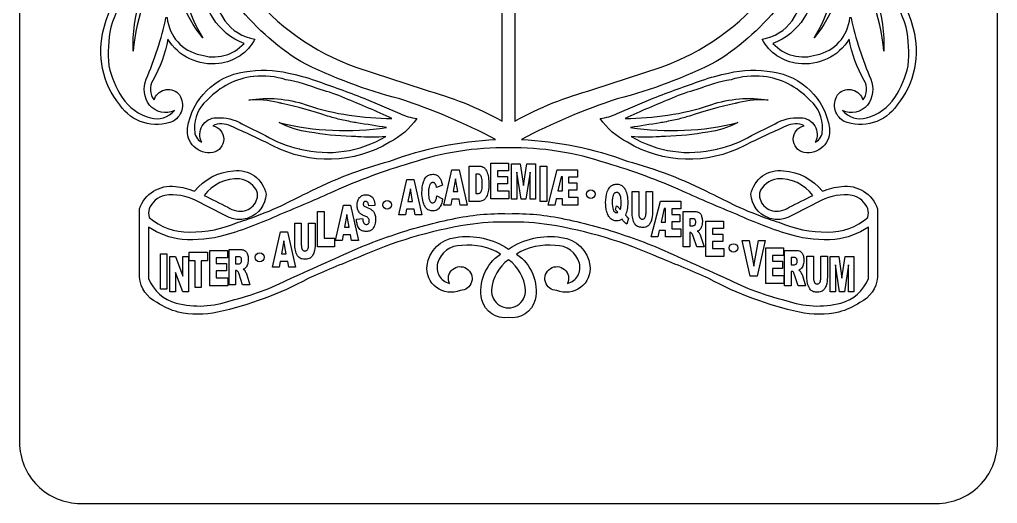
# Model space of a CAD drawing. Header units: millimetres. Extents: x -400 to 400, y -650 to 510.
# Drawn here: x -400 to 400, y -650 to -254 of the extents above; entities that cross this region are included whole.
import ezdxf

# ---------------------------------------------------------------- set-up
doc = ezdxf.new("R2010")
doc.units = ezdxf.units.MM

msp = doc.modelspace()

# ---------------------------------------------------------------- linework, layer by layer
for p, q in [((-54.06, -389.76), (-58.8, -391.52)), ((-58.61, -398.39), (-53.89, -400.76)), ((-109.22, -406.16), (-114.3, -406.66)), ((87.41, -409.89), (88.25, -406.66)), ((-124.44, -417.41), (-119.33, -416.88)), ((98.19, -416.56), (96.68, -421.59))]:
    msp.add_line(p, q)
for points in [[(400, 460, 0.414214), (350, 510), (-350, 510, 0.414214), (-400, 460), (-400, -600, 0.414214), (-350, -650), (350, -650, 0.414214), (400, -600)], [(-251, -128.96, 0.098318), (-212.5, -231, 0.136548), (-125, -293), (-69, -311.5, -0.061621), (-5.25, -337.25), (-5.25, -136.75, -0.131308), (-56, -111.25, -0.195444), (-77, -80, -0.108196), (-77, -41.5), (-222.5, -41.5, -0.411876), (-256.75, -66.25, 0.046403)], [(212.5, -231, 0.098318), (251, -128.96, 0.046403), (256.75, -66.25, -0.411876), (222.5, -41.5), (77, -41.5, -0.108196), (77, -80, -0.195444), (56, -111.25, -0.131308), (5.25, -136.75), (5.25, -337.25, -0.061621), (69, -311.5), (125, -293, 0.136548)], [(-262.58, -177.99, 0.10888), (-232.03, -255.09, 0.201971), (-207.47, -270.17, -0.251747), (-236.84, -290.07, -0.29339), (-278.82, -270.17, -0.09467), (-291.04, -303.94, 0.309641), (-290, -319.97, -0.552409), (-270.25, -314.53, -0.459601), (-274.17, -337.25, -0.357075), (-318, -324.06, -0.240847), (-331.08, -261.41, -0.213511)], [(232.03, -255.09, 0.10888), (262.58, -177.99, -0.213511), (331.08, -261.41, -0.240847), (318, -324.06, -0.357075), (274.17, -337.25, -0.459601), (270.25, -314.53, -0.552409), (290, -319.97, 0.309641), (291.04, -303.94, -0.09467), (278.82, -270.17, -0.29339), (236.84, -290.07, -0.251747), (207.47, -270.17, 0.201971)], [(-275, -202, 0.161266), (-307, -279.94, -0.182819), (-280.82, -199.72, 0.816406), (-282.99, -197.56, 0.149919), (-325.33, -260.51, 0.069683), (-327, -292, 0.087974), (-316, -318, 0.182898), (-293, -334.64, 0.284018), (-273.18, -328.63, -0.327502), (-293.75, -324.21, -0.254466), (-296.42, -303, 0.047247), (-280.21, -252.81, -0.909418), (-279.21, -252.81, 0.3326), (-252, -283, 0.294412), (-216.34, -273.74, -0.162965), (-241.68, -253, -0.096384), (-261.33, -201.09, 1.136958), (-264.48, -202, 0.188), (-250, -269, -0.206199), (-271, -203, 0.705332)], [(307, -279.94, 0.161266), (275, -202, 0.705332), (271, -203, -0.206199), (250, -269, 0.188), (264.48, -202, 1.136958), (261.33, -201.09, -0.096384), (241.68, -253, -0.162965), (216.34, -273.74, 0.294412), (252, -283, 0.3326), (279.21, -252.81, -0.909418), (280.21, -252.81, 0.047247), (296.42, -303, -0.254466), (293.75, -324.21, -0.327502), (273.18, -328.63, 0.284018), (293, -334.64, 0.182898), (316, -318, 0.087974), (327, -292, 0.069683), (325.33, -260.51, 0.149919), (282.99, -197.56, 0.816406), (280.82, -199.72, -0.182819)], [(-158, -304, -0.008706), (-118.25, -318.54), (-88.89, -331.05, 0.088375), (-75, -335, -0.128733), (-97.39, -354.56, -0.261759), (-192.78, -357.37, 0.009871), (-227, -341.36, 0.220711), (-242, -341, -0.827423), (-242, -362.88, -0.505583), (-262.55, -343, -0.33259), (-216, -297, -0.10877), (-180, -298, -0.031651)], [(118.25, -318.54, -0.008706), (158, -304, -0.031651), (180, -298, -0.10877), (216, -297, -0.33259), (262.55, -343, -0.505583), (242, -362.88, -0.827423), (242, -341, 0.220711), (227, -341.36, 0.009871), (192.78, -357.37, -0.261759), (97.39, -354.56, -0.128733), (75, -335, 0.088375), (88.89, -331.05)], [(-217.64, -339.63, 0.008091), (-199.79, -348.45, -0.027262), (-198.83, -348.97, 0.087587), (-171.08, -359.95, -0.011492), (-170.63, -360.06, 0.198966), (-100.38, -349.82, -0.043413), (-123.63, -350.02, 0.012037), (-128.43, -349.76, -0.035905), (-163, -346.22, -0.083926), (-187.13, -338.76), (-187.65, -338.5, 0.09713), (-99.76, -342.52, -0.001483), (-124.02, -338.65, -0.005438), (-126.17, -338.28, -0.009789), (-138.12, -335.83, -0.025616), (-147.98, -333.07, 0.028009), (-185.32, -322.79, -0.008043), (-188.46, -322.07, 0.079613), (-212.5, -320, -0.122425), (-165.7, -323.87, 0.002929), (-164.58, -324.24, 0.08032), (-95.33, -335, 0.011171), (-133.93, -318.54, 0.048569), (-154, -311.5, 0.053155), (-182.03, -303.38, 0.097838), (-208.38, -300.64, 0.007175), (-208.66, -300.67, 0.1765), (-245.86, -319.53, -0.030499), (-246.74, -320.37, 0.236021), (-256.78, -343.45, -0.025365), (-256.78, -344.46, 0.291978), (-251, -354.56, -0.558184), (-238.98, -334.47, 0.008539), (-238.64, -334.46, -0.142963), (-218.04, -339.42, 0.011344)], [(199.79, -348.45, 0.008091), (217.64, -339.63, 0.011344), (218.04, -339.42, -0.142963), (238.64, -334.46, 0.008539), (238.98, -334.47, -0.558184), (251, -354.56, 0.291978), (256.78, -344.46, -0.025365), (256.78, -343.45, 0.236021), (246.74, -320.37, -0.030499), (245.86, -319.53, 0.1765), (208.66, -300.67, 0.007175), (208.38, -300.64, 0.097838), (182.03, -303.38, 0.053155), (154, -311.5, 0.048569), (133.93, -318.54, 0.011171), (95.33, -335, 0.08032), (164.58, -324.24, 0.002929), (165.7, -323.87, -0.122425), (212.5, -320, 0.079613), (188.46, -322.07, -0.008043), (185.32, -322.79, 0.028009), (147.98, -333.07, -0.025616), (138.12, -335.83, -0.009789), (126.17, -338.28, -0.005438), (124.02, -338.65, -0.001483), (99.76, -342.52, 0.09713), (187.65, -338.5), (187.12, -338.76, -0.083926), (163, -346.22, -0.035905), (128.43, -349.76, 0.012037), (123.63, -350.02, -0.043413), (100.38, -349.82, 0.198966), (170.63, -360.06, -0.011492), (171.08, -359.95, 0.087587), (198.83, -348.97, -0.027262)], [(0, -359.01, 0.084347), (-80.51, -371.74, 0.034003), (-142.48, -394.62, -0.009674), (-187.13, -413.68, -0.038207), (-232, -430.62, -0.088399), (-267, -434, -0.118202), (-294.46, -424), (-294.46, -466, 0.231771), (-271.89, -486.21, 0.146937), (-227, -484, 0.056535), (-178.34, -466, -0.003832), (-120, -439.86, -0.012951), (-96, -431, -0.035061), (-46.37, -417.45), (-45.98, -417.38, -0.064689), (0, -412.97, -0.064689), (45.98, -417.38), (46.37, -417.45, -0.035061), (96, -431, -0.012951), (120, -439.86, -0.003832), (178.34, -466, 0.056535), (227, -484, 0.146937), (271.89, -486.21, 0.231771), (294.46, -466), (294.46, -424, -0.118202), (267, -434, -0.088399), (232, -430.62, -0.038207), (187.12, -413.68, -0.009674), (142.48, -394.62, 0.034003), (80.51, -371.74, 0.084347)], [(-222.5, -410.52, 0.511337), (-205.26, -396.11, 0.28563), (-220.02, -384.47, 0.251458), (-249, -398, -0.002082), (-229.73, -407.72, 0.114506)], [(205.26, -396.11, 0.511337), (222.5, -410.52, 0.114506), (229.73, -407.72, -0.002082), (249, -398, 0.251458), (220.02, -384.47, 0.28563)], [(-221.1, -419.94, 0.007888), (-212.58, -417.15), (-212.58, -416.45, -0.131334), (-223.72, -417.45, -0.085899), (-233, -413.82), (-255.66, -402.16, 0.148957), (-281.18, -398, 0.24568), (-294, -409, 0.130484), (-294, -416, 0.187618), (-261, -428, 0.106546)], [(212.58, -417.15, 0.007888), (221.1, -419.94, 0.106546), (261, -428, 0.187618), (294, -416, 0.130484), (294, -409, 0.24568), (281.18, -398, 0.148957), (255.66, -402.16), (233, -413.82, -0.085899), (223.72, -417.45, -0.131334), (212.58, -416.45)], [(21.81, -483.53, -0.384549), (0, -498, -0.384549), (-21.81, -483.53, -0.305068), (-6.47, -446, 0.165732), (-38.31, -439, 0.346454), (-57.99, -453.39, 0.421555), (-48.36, -470, -3.392152), (-39.5, -475.72, -0.578943), (-66.59, -455.33, -0.349483), (-43.18, -432.43, -0.1942), (0, -442, -0.1942), (43.18, -432.43, -0.349483), (66.59, -455.33, -0.578943), (39.5, -475.72, -3.392152), (48.36, -470, 0.421555), (57.99, -453.39, 0.346454), (38.31, -439, 0.165732), (6.47, -446, -0.305068)], [(13.81, -475.18, 0.224538), (0, -450.66, 0.224538), (-13.81, -475.18, 1.073816)]]:
    msp.add_lwpolyline(points, format="xyb", close=True)
msp.add_lwpolyline([(256.5, -175, -0.184449), (170, -288.5, -0.054254), (89, -319, 0.041854), (10.54, -352.29, -0.078082), (97.1, -370, -0.053293), (165, -396.11, 0.000591), (186, -406.45, 0.0252), (212.58, -417.15), (212.58, -416.45, -0.303561), (198.38, -397, -0.404202), (225, -378, -0.220391), (256.75, -394.62, -0.073901), (272.5, -390.7, -0.354895), (302, -409), (302, -465, -0.26069), (287.53, -485.6, -0.079314), (270.25, -493.52, -0.102441), (238, -493.52, -0.071734), (164, -466, 0.009311), (123.41, -449, 0.065858), (33.45, -422, 0.043579), (0, -419.94, 0.043579), (-33.45, -422, 0.065858), (-123.41, -449, 0.009311), (-164, -466, -0.071734), (-238, -493.52, -0.102441), (-270.25, -493.52, -0.079314), (-287.53, -485.6, -0.26069), (-302, -465), (-302, -409, -0.354895), (-272.5, -390.7, -0.073901), (-256.75, -394.62, -0.220391), (-225, -378, -0.404202), (-198.38, -397, -0.303561), (-212.58, -416.45), (-212.58, -417.15, 0.0252), (-186, -406.45, 0.000591), (-165, -396.11, -0.053293), (-97.1, -370, -0.078082), (-10.54, -352.29, 0.041854), (-89, -319, -0.054254), (-170, -288.5, -0.184449), (-256.5, -175, -0.068719)], format="xyb")
for points in [[(-24.12, -403), (-32.11, -403), (-32.11, -374), (-24.12, -374)], [(-25.38, -380.56), (-26.72, -380.56), (-26.72, -396.41), (-25.41, -396.41)], [(101.15, -412.03), (101.15, -394.75), (106.51, -394.75), (106.51, -412.44)], [(112.49, -412.44), (112.49, -394.75), (117.85, -394.75), (117.85, -412.03)], [(148.78, -428.44), (148.31, -428.44), (148.31, -440.22), (142.89, -440.22), (142.89, -411.22), (151.85, -411.22)], [(-174.85, -438.03), (-174.85, -420.75), (-169.49, -420.75), (-169.49, -438.44)], [(-163.51, -438.44), (-163.51, -420.75), (-158.15, -420.75), (-158.15, -438.03)], [(150.65, -417.08), (148.31, -417.08), (148.31, -422.97), (150.57, -422.97)], [(157.41, -431.81), (160.03, -440.22), (153.95, -440.22), (151.07, -431.34)], [(-222.75, -459.53), (-223.23, -459.53), (-223.23, -471.3), (-228.64, -471.3), (-228.64, -442.3), (-219.68, -442.3)], [(231.78, -460.22), (231.31, -460.22), (231.31, -472), (225.89, -472), (225.89, -443), (234.85, -443)], [(244.15, -465.03), (244.15, -447.75), (249.51, -447.75), (249.51, -465.44)], [(255.49, -465.44), (255.49, -447.75), (260.85, -447.75), (260.85, -465.03)], [(-220.88, -448.17), (-223.23, -448.17), (-223.23, -454.06), (-220.97, -454.06)], [(233.65, -448.86), (231.31, -448.86), (231.31, -454.75), (233.57, -454.75)], [(-214.13, -462.9), (-211.5, -471.3), (-217.59, -471.3), (-220.46, -462.43)], [(240.41, -463.6), (243.03, -472), (236.95, -472), (234.07, -463.12)]]:
    msp.add_lwpolyline(points)
for points in [[(-0.09, -371.74), (-0.09, -377.94), (-9.13, -377.94), (-9.13, -382.54), (-0.76, -382.54), (-0.76, -388.46), (-9.13, -388.46), (-9.13, -394.18), (0.16, -394.18), (0.16, -400.74), (-14.52, -400.74), (-14.52, -371.74)], [(9.59, -372.22), (12.27, -389.86), (14.98, -372.22), (22.04, -372.22), (22.04, -401.22), (17.63, -401.22), (17.63, -379.09), (14.26, -401.22), (10.26, -401.22), (6.89, -379.09), (6.89, -401.22), (2.48, -401.22), (2.48, -372.22)], [(31.29, -374), (31.29, -403), (25.9, -403), (25.9, -374)], [(-46.44, -401.2), (-47.28, -406), (-52.77, -406), (-46.24, -377), (-40.35, -377), (-33.82, -406), (-39.46, -406), (-40.33, -401.2)], [(56.55, -377), (56.55, -383.2), (49.21, -383.2), (49.21, -387.8), (55.88, -387.8), (55.88, -393.72), (49.21, -393.72), (49.21, -399.44), (56.78, -399.44), (56.78, -406), (44.16, -406), (44.16, -400.81), (39, -400.81), (37.85, -406), (32.44, -406), (39.95, -377)], [(44.16, -382.89), (42.96, -382.89), (40.45, -394.19), (44.16, -394.19)], [(-83.4, -409.2), (-84.24, -414), (-89.74, -414), (-83.21, -385), (-77.32, -385), (-70.79, -414), (-76.43, -414), (-77.29, -409.2)], [(-45.27, -394.92), (-41.47, -394.92), (-43.34, -384.51)], [(-82.23, -402.92), (-78.43, -402.92), (-80.3, -392.51)], [(-135.31, -430.2), (-136.15, -435), (-141.65, -435), (-135.12, -406), (-129.23, -406), (-122.7, -435), (-128.34, -435), (-129.2, -430.2)], [(140.89, -402.84), (140.89, -409.04), (133.55, -409.04), (133.55, -413.64), (140.22, -413.64), (140.22, -419.56), (133.55, -419.56), (133.55, -425.28), (141.11, -425.28), (141.11, -431.84), (128.5, -431.84), (128.5, -426.65), (123.33, -426.65), (122.19, -431.84), (116.77, -431.84), (124.28, -402.84)], [(-150.8, -411.22), (-150.8, -433.07), (-142.42, -433.07), (-142.42, -440.22), (-156.18, -440.22), (-156.18, -411.22)], [(-134.14, -423.92), (-130.34, -423.92), (-132.21, -413.51)], [(128.5, -408.73), (127.3, -408.73), (124.78, -420.03), (128.5, -420.03)], [(175.91, -419), (175.91, -425.2), (166.87, -425.2), (166.87, -429.8), (175.24, -429.8), (175.24, -435.72), (166.87, -435.72), (166.87, -441.44), (176.16, -441.44), (176.16, -448), (161.48, -448), (161.48, -419)], [(-186.77, -452), (-187.6, -456.8), (-193.1, -456.8), (-186.57, -427.8), (-180.68, -427.8), (-174.15, -456.8), (-179.79, -456.8), (-180.65, -452)], [(-185.6, -445.72), (-181.8, -445.72), (-183.67, -435.31)], [(196.77, -435), (200.68, -455.88), (204.51, -435), (209.98, -435), (203.53, -464), (197.69, -464), (191.14, -435)], [(-279.42, -445.85), (-279.42, -474.85), (-284.81, -474.85), (-284.81, -445.85)], [(-272.5, -448), (-266.5, -464.02), (-266.5, -448), (-261.84, -448), (-261.84, -477), (-266.5, -477), (-272.47, -461.06), (-272.47, -477), (-277.11, -477), (-277.11, -448)], [(-246.36, -444.33), (-246.36, -451.5), (-251.39, -451.5), (-251.39, -473.33), (-256.33, -473.33), (-256.33, -451.5), (-261.35, -451.5), (-261.35, -444.33)], [(-229.99, -443), (-229.99, -449.2), (-239.04, -449.2), (-239.04, -453.8), (-230.66, -453.8), (-230.66, -459.72), (-239.04, -459.72), (-239.04, -465.44), (-229.74, -465.44), (-229.74, -472), (-244.42, -472), (-244.42, -443)], [(224.91, -441), (224.91, -447.2), (215.87, -447.2), (215.87, -451.8), (224.24, -451.8), (224.24, -457.72), (215.87, -457.72), (215.87, -463.44), (225.16, -463.44), (225.16, -470), (210.48, -470), (210.48, -441)], [(270.14, -448), (272.82, -465.64), (275.53, -448), (282.59, -448), (282.59, -477), (278.18, -477), (278.18, -454.87), (274.81, -477), (270.81, -477), (267.44, -454.87), (267.44, -477), (263.03, -477), (263.03, -448)]]:
    msp.add_lwpolyline(points, close=True)
for centre, radius in [((67.28, -397.09), 3.5), ((-99.25, -405.75), 3.5), ((184.1, -441), 3.5), ((-203.61, -448.64), 3.7)]:
    msp.add_circle(centre, radius)
for points, knots in [([(-24.12, -374), (-23.22, -374), (-22.29, -374.12), (-21, -374.62), (-20.4, -374.92), (-19.05, -376.18), (-18.51, -376.95), (-17.63, -378.64), (-17.05, -380.02), (-16.41, -383.29), (-16.08, -385.42), (-16.08, -388.4)], [0, 0, 0, 0, 0.2713879, 0.2713879, 0.4169278, 0.4169278, 0.5663803, 0.5663803, 0.7207399, 0.7207399, 0.8064329, 0.8064329, 0.8064329, 0.8064329]), ([(-70.8, -395.68), (-70.8, -392.56), (-70.48, -389.45), (-69.01, -385.34), (-68.32, -384.13), (-66.88, -382.48), (-66.15, -381.89), (-64.8, -381.22), (-64.29, -381.04), (-63.18, -380.8), (-62.59, -380.74), (-62.01, -380.74)], [0, 0, 0, 0, 0.934864, 0.934864, 1.472329, 1.472329, 1.880538, 1.880538, 2.118407, 2.118407, 2.369575, 2.369575, 2.369575, 2.369575]), ([(-62.01, -380.74), (-61.04, -380.74), (-60.08, -380.89), (-58.45, -381.55), (-57.8, -381.99), (-56.54, -383.24), (-56.05, -384.04), (-54.91, -386.23), (-54.4, -388.06), (-54.06, -389.76)], [0, 0, 0, 0, 0.290003, 0.290003, 0.529631, 0.529631, 0.822621, 0.822621, 1.525689, 1.525689, 1.525689, 1.525689]), ([(-21.5, -388.57), (-21.5, -386.2), (-21.68, -384.26), (-22.23, -382.58), (-22.43, -382.09), (-23.05, -381.35), (-23.34, -381.11), (-23.93, -380.8), (-24.19, -380.71), (-24.76, -380.59), (-25.07, -380.56), (-25.38, -380.56)], [0, 0, 0, 0, 0.71158, 0.71158, 0.926998, 0.926998, 1.071625, 1.071625, 1.176228, 1.176228, 1.291217, 1.291217, 1.291217, 1.291217]), ([(-64.69, -389.9), (-64.96, -390.58), (-65.13, -391.41), (-65.37, -393.33), (-65.42, -394.52), (-65.42, -395.62)], [0, 0, 0, 0, 0.2203221, 0.2203221, 0.5116426, 0.5116426, 0.5116426, 0.5116426]), ([(-61.87, -387.44), (-62.2, -387.44), (-62.51, -387.5), (-63.1, -387.75), (-63.36, -387.93), (-63.82, -388.36), (-64.02, -388.62), (-64.39, -389.21), (-64.55, -389.55), (-64.69, -389.9)], [0, 0, 0, 0, 0.0976294, 0.0976294, 0.1923649, 0.1923649, 0.2878896, 0.2878896, 0.4003706, 0.4003706, 0.4003706, 0.4003706]), ([(-59.33, -389.59), (-59.56, -389.07), (-59.86, -388.56), (-60.5, -387.92), (-60.76, -387.74), (-61.16, -387.56), (-61.3, -387.52), (-61.58, -387.46), (-61.73, -387.44), (-61.87, -387.44)], [0, 0, 0, 0, 0.1705823, 0.1705823, 0.272196, 0.272196, 0.3222128, 0.3222128, 0.3723515, 0.3723515, 0.3723515, 0.3723515]), ([(-58.8, -391.52), (-58.87, -391.15), (-58.96, -390.75), (-59.13, -390.13), (-59.22, -389.84), (-59.33, -389.59)], [0, 0, 0, 0, 0.1135058, 0.1135058, 0.1927478, 0.1927478, 0.1927478, 0.1927478]), ([(-25.41, -396.41), (-24.91, -396.41), (-24.36, -396.37), (-23.59, -396.14), (-23.31, -396.02), (-22.93, -395.72), (-22.77, -395.55), (-22.36, -394.94), (-22.17, -394.47), (-21.79, -393.27), (-21.5, -391.96), (-21.5, -388.57)], [0, 0, 0, 0, 0.1503104, 0.1503104, 0.2391614, 0.2391614, 0.2943948, 0.2943948, 0.3859329, 0.3859329, 0.5428913, 0.5428913, 0.5428913, 0.5428913]), ([(-16.08, -388.4), (-16.08, -392.64), (-16.42, -395.37), (-18.03, -399.29), (-18.61, -400.14), (-19.32, -401.03), (-19.62, -401.35), (-20.25, -401.86), (-20.57, -402.06), (-20.91, -402.22)], [0, 0, 0, 0, 1.27175, 1.27175, 1.917291, 1.917291, 2.304181, 2.304181, 2.645181, 2.645181, 2.645181, 2.645181]), ([(79.48, -403.92), (79.48, -400.81), (79.82, -397.74), (81.41, -393.33), (82.21, -392.12), (83.57, -390.58), (84.32, -389.97), (85.69, -389.3), (86.21, -389.12), (87.31, -388.88), (87.89, -388.82), (88.47, -388.82)], [0, 0, 0, 0, 0.931446, 0.931446, 1.56668, 1.56668, 2.143102, 2.143102, 2.469263, 2.469263, 2.811897, 2.811897, 2.811897, 2.811897]), ([(88.47, -388.82), (89.51, -388.82), (90.52, -388.99), (92.33, -389.73), (93.07, -390.24), (94.48, -391.61), (95.11, -392.51), (96.33, -394.96), (96.77, -396.5), (97.39, -399.91), (97.52, -401.89), (97.52, -403.81)], [0, 0, 0, 0, 0.310737, 0.310737, 0.585544, 0.585544, 0.898681, 0.898681, 1.308499, 1.308499, 1.815098, 1.815098, 1.815098, 1.815098]), ([(-123.79, -405.99), (-123.79, -403.92), (-123.29, -402.47), (-122.62, -400.82), (-122.13, -400.01), (-120.68, -398.54), (-119.94, -398.2), (-118.62, -397.65), (-117.48, -397.51), (-116.4, -397.51)], [0, 0, 0, 0, 0.623459, 0.623459, 1.335241, 1.335241, 2.164259, 2.164259, 4.833413, 4.833413, 4.833413, 4.833413]), ([(-116.4, -397.51), (-115.41, -397.51), (-114.41, -397.64), (-112.81, -398.28), (-112.2, -398.67), (-111.23, -399.61), (-110.78, -400.19), (-109.69, -402.5), (-109.36, -404.33), (-109.22, -406.16)], [0, 0, 0, 0, 0.296053, 0.296053, 0.517204, 0.517204, 0.702139, 0.702139, 1.028452, 1.028452, 1.028452, 1.028452]), ([(-61.76, -410.75), (-62.83, -410.75), (-63.91, -410.6), (-65.9, -409.81), (-66.53, -409.29), (-67.56, -408.28), (-68.1, -407.46), (-69, -405.79), (-69.75, -404.17), (-70.65, -399.99), (-70.8, -397.77), (-70.8, -395.68)], [0, 0, 0, 0, 0.321656, 0.321656, 0.641583, 0.641583, 1.223052, 1.223052, 1.834114, 1.834114, 2.42155, 2.42155, 2.42155, 2.42155]), ([(-65.42, -395.62), (-65.42, -398.24), (-65.22, -400.36), (-64.5, -402.44), (-64.19, -402.87), (-63.71, -403.41), (-63.45, -403.63), (-62.97, -403.86), (-62.8, -403.92), (-62.44, -404), (-62.26, -404.02), (-62.07, -404.02)], [0, 0, 0, 0, 0.783989, 0.783989, 1.213932, 1.213932, 1.601745, 1.601745, 1.80471, 1.80471, 2.01484, 2.01484, 2.01484, 2.01484]), ([(-62.07, -404.02), (-61.72, -404.02), (-61.38, -403.97), (-60.77, -403.72), (-60.52, -403.55), (-60, -403.04), (-59.81, -402.71), (-59.16, -401.43), (-58.82, -400.02), (-58.61, -398.39)], [0, 0, 0, 0, 0.1045107, 0.1045107, 0.1960807, 0.1960807, 0.322762, 0.322762, 0.8204577, 0.8204577, 0.8204577, 0.8204577]), ([(88.47, -395.6), (88.15, -395.6), (87.83, -395.66), (87.24, -395.91), (86.97, -396.09), (86.41, -396.62), (86.14, -397.01), (85.71, -397.81), (85.37, -398.55), (84.93, -401.06), (84.87, -402.35), (84.87, -403.53)], [0, 0, 0, 0, 0.0976491, 0.0976491, 0.194038, 0.194038, 0.3304009, 0.3304009, 0.4687733, 0.4687733, 0.5882076, 0.5882076, 0.5882076, 0.5882076]), ([(92.13, -403.75), (92.13, -401.53), (91.94, -399.59), (91.18, -397.4), (90.84, -396.91), (90.29, -396.29), (90, -396.04), (89.47, -395.78), (89.28, -395.71), (88.88, -395.62), (88.68, -395.6), (88.47, -395.6)], [0, 0, 0, 0, 0.667806, 0.667806, 1.059491, 1.059491, 1.398821, 1.398821, 1.574853, 1.574853, 1.756578, 1.756578, 1.756578, 1.756578]), ([(-122.29, -411.6), (-122.81, -410.84), (-123.18, -410), (-123.69, -408.09), (-123.79, -407.04), (-123.79, -405.99)], [0, 0, 0, 0, 0.2781665, 0.2781665, 0.5912223, 0.5912223, 0.5912223, 0.5912223]), ([(-116.93, -402.92), (-117.19, -402.92), (-117.45, -402.96), (-117.87, -403.13), (-118.04, -403.24), (-118.36, -403.55), (-118.47, -403.75), (-118.63, -404.07), (-118.7, -404.27), (-118.8, -404.73), (-118.83, -404.97), (-118.83, -405.21)], [0, 0, 0, 0, 0.0774026, 0.0774026, 0.1373677, 0.1373677, 0.2131507, 0.2131507, 0.3417994, 0.3417994, 0.4824507, 0.4824507, 0.4824507, 0.4824507]), ([(-118.83, -405.21), (-118.83, -405.43), (-118.79, -405.65), (-118.66, -406.07), (-118.56, -406.26), (-118.44, -406.44)], [0, 0, 0, 0, 0.0656819, 0.0656819, 0.1319069, 0.1319069, 0.1319069, 0.1319069]), ([(-118.44, -406.44), (-118.35, -406.57), (-118.23, -406.68), (-117.76, -407.06), (-117.24, -407.3), (-116.62, -407.5)], [0, 0, 0, 0, 0.0467074, 0.0467074, 0.1806647, 0.1806647, 0.1806647, 0.1806647]), ([(-114.3, -406.66), (-114.39, -405.84), (-114.55, -405.01), (-114.96, -404.11), (-115.14, -403.77), (-115.64, -403.3), (-115.87, -403.16), (-116.38, -402.97), (-116.65, -402.92), (-116.93, -402.92)], [0, 0, 0, 0, 0.2486389, 0.2486389, 0.339164, 0.339164, 0.397726, 0.397726, 0.4577772, 0.4577772, 0.4577772, 0.4577772]), ([(-116.62, -407.5), (-114.55, -408.26), (-112.8, -409.09), (-111.27, -410.33), (-110.64, -410.92), (-109.81, -412.25), (-109.34, -413.1), (-108.77, -415.49), (-108.67, -416.53), (-108.67, -417.58)], [0, 0, 0, 0, 0.66273, 0.66273, 0.913724, 0.913724, 1.026549, 1.026549, 1.110547, 1.110547, 1.110547, 1.110547]), ([(-53.89, -400.76), (-54.29, -403.51), (-54.94, -405.53), (-56.25, -407.91), (-56.85, -408.74), (-58.06, -409.76), (-58.63, -410.14), (-60.18, -410.65), (-60.97, -410.75), (-61.76, -410.75)], [0, 0, 0, 0, 0.83473, 0.83473, 1.322002, 1.322002, 1.606021, 1.606021, 1.869625, 1.869625, 1.869625, 1.869625]), ([(-20.91, -402.22), (-21.45, -402.46), (-22.02, -402.66), (-23.09, -402.93), (-23.61, -403), (-24.12, -403)], [0, 0, 0, 0, 0.1774664, 0.1774664, 0.3317475, 0.3317475, 0.3317475, 0.3317475]), ([(82.19, -415.39), (81.28, -414.02), (80.67, -412.47), (79.68, -408.64), (79.48, -406.23), (79.48, -403.92)], [0, 0, 0, 0, 0.493448, 0.493448, 1.186805, 1.186805, 1.186805, 1.186805]), ([(84.87, -403.53), (84.87, -405.96), (85.06, -408.08), (85.86, -410.37), (86.21, -410.85), (86.74, -411.46), (87.03, -411.7), (87.55, -411.96), (87.73, -412.02), (88.11, -412.11), (88.3, -412.13), (88.5, -412.13)], [0, 0, 0, 0, 0.730406, 0.730406, 1.154556, 1.154556, 1.530474, 1.530474, 1.719904, 1.719904, 1.914573, 1.914573, 1.914573, 1.914573]), ([(88.25, -406.66), (88.66, -406.79), (89.05, -406.96), (89.49, -407.31), (89.84, -407.61), (90.9, -408.86)], [0, 0, 0, 0, 0.1289263, 0.1289263, 0.189904, 0.189904, 0.189904, 0.189904]), ([(91.49, -409.5), (91.74, -408.75), (91.88, -407.88), (92.09, -406.02), (92.13, -404.84), (92.13, -403.75)], [0, 0, 0, 0, 0.2369493, 0.2369493, 0.5662048, 0.5662048, 0.5662048, 0.5662048]), ([(97.52, -403.81), (97.52, -405.72), (97.39, -407.71), (96.76, -411.14), (96.31, -412.69), (95.62, -414.11)], [0, 0, 0, 0, 0.574988, 0.574988, 1.046694, 1.046694, 1.046694, 1.046694]), ([(-117.24, -415.12), (-118.29, -414.73), (-119.34, -414.23), (-121.05, -413.04), (-121.75, -412.39), (-122.29, -411.6)], [0, 0, 0, 0, 0.3381994, 0.3381994, 0.6235643, 0.6235643, 0.6235643, 0.6235643]), ([(-114.47, -416.82), (-114.62, -416.61), (-114.82, -416.42), (-115.58, -415.83), (-116.37, -415.45), (-117.24, -415.12)], [0, 0, 0, 0, 0.0784394, 0.0784394, 0.2893494, 0.2893494, 0.2893494, 0.2893494]), ([(88.44, -418.82), (87.45, -418.82), (86.48, -418.66), (84.89, -418), (84.28, -417.62), (83.13, -416.64), (82.63, -416.04), (82.19, -415.39)], [0, 0, 0, 0, 0.298203, 0.298203, 0.5166252, 0.5166252, 0.7509581, 0.7509581, 0.7509581, 0.7509581]), ([(89.53, -411.96), (89.29, -411.57), (88.99, -411.22), (88.29, -410.53), (87.85, -410.19), (87.41, -409.89)], [0, 0, 0, 0, 0.1370106, 0.1370106, 0.2971682, 0.2971682, 0.2971682, 0.2971682]), ([(88.5, -412.13), (88.68, -412.13), (88.86, -412.11), (89.21, -412.06), (89.37, -412.02), (89.53, -411.96)], [0, 0, 0, 0, 0.0539946, 0.0539946, 0.1052833, 0.1052833, 0.1052833, 0.1052833]), ([(90.9, -408.86), (91, -408.96), (91.09, -409.07), (91.29, -409.28), (91.39, -409.39), (91.49, -409.5)], [0, 0, 0, 0, 0.04245064, 0.04245064, 0.08687455, 0.08687455, 0.08687455, 0.08687455]), ([(95.62, -414.11), (95.87, -414.4), (96.18, -414.76), (96.59, -415.22), (96.8, -415.44), (96.93, -415.56)], [0, 0, 0, 0, 0.1173973, 0.1173973, 0.1823014, 0.1823014, 0.1823014, 0.1823014]), ([(96.93, -415.56), (97.1, -415.72), (97.29, -415.88), (97.71, -416.22), (97.95, -416.39), (98.19, -416.56)], [0, 0, 0, 0, 0.0718089, 0.0718089, 0.1592626, 0.1592626, 0.1592626, 0.1592626]), ([(101.66, -416.94), (101.5, -416.08), (101.37, -415.2), (101.2, -413.57), (101.15, -412.79), (101.15, -412.03)], [0, 0, 0, 0, 0.2624778, 0.2624778, 0.4919216, 0.4919216, 0.4919216, 0.4919216]), ([(106.51, -412.44), (106.51, -413.48), (106.63, -414.51), (107.16, -415.95), (107.42, -416.38), (107.9, -416.92), (108.15, -417.12), (108.6, -417.34), (108.77, -417.4), (109.13, -417.48), (109.31, -417.5), (109.5, -417.5)], [0, 0, 0, 0, 0.3115105, 0.3115105, 0.5126873, 0.5126873, 0.6757313, 0.6757313, 0.7656843, 0.7656843, 0.8597402, 0.8597402, 0.8597402, 0.8597402]), ([(109.5, -417.5), (109.83, -417.5), (110.15, -417.44), (110.73, -417.2), (110.97, -417.04), (111.46, -416.57), (111.67, -416.25), (112.08, -415.44), (112.23, -414.92), (112.44, -413.77), (112.49, -413.09), (112.49, -412.44)], [0, 0, 0, 0, 0.0985433, 0.0985433, 0.1881832, 0.1881832, 0.3005531, 0.3005531, 0.4589688, 0.4589688, 0.6545896, 0.6545896, 0.6545896, 0.6545896]), ([(117.85, -412.03), (117.85, -413.9), (117.66, -416.62), (116.29, -420.25), (115.76, -421.09), (114.89, -422.28), (114.34, -422.88), (113.69, -423.27)], [0, 0, 0, 0, 0.561642, 0.561642, 0.847849, 0.847849, 1.153838, 1.153838, 1.153838, 1.153838]), ([(151.85, -411.22), (152.79, -411.22), (153.84, -411.29), (155.45, -411.76), (155.89, -412.03), (156.62, -412.61), (156.96, -413.02), (157.56, -413.98), (157.97, -414.79), (158.52, -417.06), (158.61, -418.17), (158.61, -419.25)], [0, 0, 0, 0, 0.281024, 0.281024, 0.50326, 0.50326, 0.799355, 0.799355, 1.133198, 1.133198, 1.421917, 1.421917, 1.421917, 1.421917]), ([(-116.37, -427.51), (-117.49, -427.51), (-118.65, -427.38), (-120.4, -426.72), (-121.04, -426.34), (-122.03, -425.4), (-122.4, -424.9), (-123.3, -423.2), (-123.67, -422.17), (-124.22, -419.91), (-124.37, -418.65), (-124.44, -417.41)], [0, 0, 0, 0, 0.335457, 0.335457, 0.560707, 0.560707, 0.745941, 0.745941, 0.987726, 0.987726, 1.264063, 1.264063, 1.264063, 1.264063]), ([(-119.33, -416.88), (-119.28, -417.49), (-119.2, -418.13), (-118.98, -419.17), (-118.85, -419.65), (-118.66, -420.06)], [0, 0, 0, 0, 0.1823276, 0.1823276, 0.3190786, 0.3190786, 0.3190786, 0.3190786]), ([(-118.66, -420.06), (-118.46, -420.48), (-118.2, -420.88), (-117.65, -421.4), (-117.41, -421.56), (-116.86, -421.77), (-116.58, -421.82), (-116.29, -421.82)], [0, 0, 0, 0, 0.1384106, 0.1384106, 0.2261599, 0.2261599, 0.3139823, 0.3139823, 0.3139823, 0.3139823]), ([(-108.67, -417.58), (-108.67, -419.99), (-109.17, -421.7), (-110.04, -423.85), (-110.59, -424.79), (-112.08, -426.35), (-112.81, -426.73), (-113.74, -427.14), (-114.23, -427.28), (-115.26, -427.47), (-115.82, -427.51), (-116.37, -427.51)], [0, 0, 0, 0, 0.724068, 0.724068, 1.354922, 1.354922, 1.987255, 1.987255, 2.610723, 2.610723, 3.294529, 3.294529, 3.294529, 3.294529]), ([(-116.29, -421.82), (-115.99, -421.82), (-115.69, -421.77), (-115.18, -421.56), (-114.97, -421.42), (-114.58, -421.04), (-114.42, -420.79), (-114.16, -420.29), (-114.06, -420.02), (-113.92, -419.44), (-113.89, -419.14), (-113.89, -418.83)], [0, 0, 0, 0, 0.0895396, 0.0895396, 0.1661637, 0.1661637, 0.2550281, 0.2550281, 0.3503301, 0.3503301, 0.4493535, 0.4493535, 0.4493535, 0.4493535]), ([(-113.89, -418.83), (-113.89, -418.47), (-113.93, -418.12), (-114.13, -417.43), (-114.28, -417.12), (-114.47, -416.82)], [0, 0, 0, 0, 0.1080144, 0.1080144, 0.213748, 0.213748, 0.213748, 0.213748]), ([(92.91, -417.54), (92.3, -417.98), (91.62, -418.3), (90.1, -418.73), (89.27, -418.82), (88.44, -418.82)], [0, 0, 0, 0, 0.2259525, 0.2259525, 0.4745344, 0.4745344, 0.4745344, 0.4745344]), ([(96.68, -421.59), (95.6, -420.7), (94.78, -419.79), (93.91, -418.83), (93.26, -418.08), (92.91, -417.54)], [0, 0, 0, 0, 0.420685, 0.420685, 1.100403, 1.100403, 1.100403, 1.100403]), ([(109.95, -424.25), (108.83, -424.25), (107.45, -424.09), (105.85, -423.6), (105.25, -423.29), (104.4, -422.58), (103.95, -422.14), (103.05, -420.79), (102.65, -420.05), (102.02, -418.51), (101.8, -417.74), (101.66, -416.94)], [0, 0, 0, 0, 0.3343743, 0.3343743, 0.5612332, 0.5612332, 0.7077409, 0.7077409, 0.8235649, 0.8235649, 0.9328312, 0.9328312, 0.9328312, 0.9328312]), ([(113.69, -423.27), (113.15, -423.61), (112.58, -423.85), (111.31, -424.18), (110.63, -424.25), (109.95, -424.25)], [0, 0, 0, 0, 0.1886686, 0.1886686, 0.3932675, 0.3932675, 0.3932675, 0.3932675]), ([(150.57, -422.97), (150.67, -422.97), (150.8, -422.94), (151.23, -422.84), (151.63, -422.71), (151.99, -422.58)], [0, 0, 0, 0, 0.0309475, 0.0309475, 0.1113926, 0.1113926, 0.1113926, 0.1113926]), ([(153.19, -419.98), (153.19, -419.47), (153.14, -418.93), (152.86, -418.12), (152.72, -417.89), (152.49, -417.61), (152.34, -417.49), (151.97, -417.28), (151.72, -417.2), (151.21, -417.1), (150.93, -417.08), (150.65, -417.08)], [0, 0, 0, 0, 0.1527594, 0.1527594, 0.2568069, 0.2568069, 0.370131, 0.370131, 0.5196231, 0.5196231, 0.6855182, 0.6855182, 0.6855182, 0.6855182]), ([(151.99, -422.58), (152.14, -422.52), (152.26, -422.44), (152.53, -422.21), (152.65, -422.05), (152.82, -421.74), (152.97, -421.45), (153.16, -420.67), (153.19, -420.33), (153.19, -419.98)], [0, 0, 0, 0, 0.0455564, 0.0455564, 0.105123, 0.105123, 0.1512793, 0.1512793, 0.1860486, 0.1860486, 0.1860486, 0.1860486]), ([(158.61, -419.25), (158.61, -421.47), (158.22, -422.77), (157.8, -423.98), (157.56, -424.51), (156.99, -425.46), (156.67, -425.89), (156.29, -426.26)], [0, 0, 0, 0, 0.665245, 0.665245, 1.22345, 1.22345, 1.733431, 1.733431, 1.733431, 1.733431]), ([(150.1, -429.11), (149.92, -428.91), (149.71, -428.73), (149.37, -428.55), (149.25, -428.51), (149.02, -428.45), (148.9, -428.44), (148.78, -428.44)], [0, 0, 0, 0, 0.0803888, 0.0803888, 0.1165354, 0.1165354, 0.1524218, 0.1524218, 0.1524218, 0.1524218]), ([(151.07, -431.34), (150.93, -430.89), (150.75, -430.37), (150.41, -429.59), (150.26, -429.3), (150.1, -429.11)], [0, 0, 0, 0, 0.1429316, 0.1429316, 0.2548226, 0.2548226, 0.2548226, 0.2548226]), ([(156.29, -426.26), (156.05, -426.51), (155.77, -426.72), (155.13, -427.1), (154.76, -427.27), (154.39, -427.4)], [0, 0, 0, 0, 0.1043133, 0.1043133, 0.2229978, 0.2229978, 0.2229978, 0.2229978]), ([(154.39, -427.4), (154.68, -427.56), (154.98, -427.74), (155.45, -428.1), (155.65, -428.29), (155.82, -428.49)], [0, 0, 0, 0, 0.0988691, 0.0988691, 0.178013, 0.178013, 0.178013, 0.178013]), ([(155.82, -428.49), (155.93, -428.63), (156.08, -428.87), (156.5, -429.63), (157.19, -430.98), (157.41, -431.81)], [0, 0, 0, 0, 0.0549309, 0.0549309, 0.1735281, 0.1735281, 0.1735281, 0.1735281]), ([(-174.34, -442.94), (-174.5, -442.08), (-174.63, -441.2), (-174.8, -439.57), (-174.85, -438.79), (-174.85, -438.03)], [0, 0, 0, 0, 0.2624778, 0.2624778, 0.4919216, 0.4919216, 0.4919216, 0.4919216]), ([(-169.49, -438.44), (-169.49, -439.48), (-169.37, -440.51), (-168.84, -441.95), (-168.58, -442.38), (-168.1, -442.92), (-167.85, -443.12), (-167.4, -443.34), (-167.23, -443.4), (-166.87, -443.48), (-166.69, -443.5), (-166.5, -443.5)], [0, 0, 0, 0, 0.3115105, 0.3115105, 0.5126873, 0.5126873, 0.6757313, 0.6757313, 0.7656843, 0.7656843, 0.8597402, 0.8597402, 0.8597402, 0.8597402]), ([(-166.5, -443.5), (-166.17, -443.5), (-165.85, -443.44), (-165.27, -443.2), (-165.03, -443.04), (-164.54, -442.57), (-164.33, -442.25), (-163.92, -441.44), (-163.77, -440.92), (-163.56, -439.77), (-163.51, -439.09), (-163.51, -438.44)], [0, 0, 0, 0, 0.0985433, 0.0985433, 0.1881832, 0.1881832, 0.3005531, 0.3005531, 0.4589688, 0.4589688, 0.6545896, 0.6545896, 0.6545896, 0.6545896]), ([(-158.15, -438.03), (-158.15, -439.9), (-158.34, -442.62), (-159.71, -446.25), (-160.24, -447.09), (-161.11, -448.28), (-161.66, -448.88), (-162.31, -449.27)], [0, 0, 0, 0, 0.561642, 0.561642, 0.847849, 0.847849, 1.153838, 1.153838, 1.153838, 1.153838]), ([(-219.68, -442.3), (-218.74, -442.3), (-217.7, -442.38), (-216.08, -442.85), (-215.64, -443.12), (-214.92, -443.7), (-214.58, -444.11), (-213.98, -445.07), (-213.56, -445.88), (-213.02, -448.15), (-212.93, -449.26), (-212.93, -450.34)], [0, 0, 0, 0, 0.281024, 0.281024, 0.50326, 0.50326, 0.799355, 0.799355, 1.133198, 1.133198, 1.421917, 1.421917, 1.421917, 1.421917]), ([(-166.05, -450.25), (-167.17, -450.25), (-168.55, -450.09), (-170.15, -449.6), (-170.75, -449.29), (-171.6, -448.58), (-172.05, -448.14), (-172.95, -446.79), (-173.35, -446.05), (-173.98, -444.51), (-174.2, -443.74), (-174.34, -442.94)], [0, 0, 0, 0, 0.3343743, 0.3343743, 0.5612332, 0.5612332, 0.7077409, 0.7077409, 0.8235649, 0.8235649, 0.9328312, 0.9328312, 0.9328312, 0.9328312]), ([(234.85, -443), (235.79, -443), (236.84, -443.07), (238.45, -443.54), (238.89, -443.81), (239.62, -444.39), (239.96, -444.81), (240.56, -445.76), (240.97, -446.57), (241.52, -448.85), (241.61, -449.96), (241.61, -451.04)], [0, 0, 0, 0, 0.281024, 0.281024, 0.50326, 0.50326, 0.799355, 0.799355, 1.133198, 1.133198, 1.421917, 1.421917, 1.421917, 1.421917]), ([(-220.97, -454.06), (-220.86, -454.06), (-220.73, -454.03), (-220.3, -453.93), (-219.9, -453.8), (-219.54, -453.66)], [0, 0, 0, 0, 0.0309475, 0.0309475, 0.1113926, 0.1113926, 0.1113926, 0.1113926]), ([(-218.34, -451.07), (-218.34, -450.56), (-218.39, -450.02), (-218.68, -449.21), (-218.82, -448.98), (-219.05, -448.7), (-219.19, -448.58), (-219.57, -448.36), (-219.81, -448.29), (-220.32, -448.19), (-220.61, -448.17), (-220.88, -448.17)], [0, 0, 0, 0, 0.1527594, 0.1527594, 0.2568069, 0.2568069, 0.370131, 0.370131, 0.5196231, 0.5196231, 0.6855182, 0.6855182, 0.6855182, 0.6855182]), ([(-219.54, -453.66), (-219.4, -453.61), (-219.27, -453.53), (-219.01, -453.3), (-218.89, -453.14), (-218.71, -452.83), (-218.56, -452.54), (-218.37, -451.76), (-218.34, -451.41), (-218.34, -451.07)], [0, 0, 0, 0, 0.0455564, 0.0455564, 0.105123, 0.105123, 0.1512793, 0.1512793, 0.1860486, 0.1860486, 0.1860486, 0.1860486]), ([(-212.93, -450.34), (-212.93, -452.56), (-213.31, -453.86), (-213.73, -455.06), (-213.97, -455.6), (-214.55, -456.55), (-214.87, -456.97), (-215.24, -457.35)], [0, 0, 0, 0, 0.665245, 0.665245, 1.22345, 1.22345, 1.733431, 1.733431, 1.733431, 1.733431]), ([(-162.31, -449.27), (-162.85, -449.61), (-163.42, -449.85), (-164.69, -450.18), (-165.37, -450.25), (-166.05, -450.25)], [0, 0, 0, 0, 0.1886686, 0.1886686, 0.3932675, 0.3932675, 0.3932675, 0.3932675]), ([(233.57, -454.75), (233.67, -454.75), (233.8, -454.73), (234.23, -454.63), (234.63, -454.49), (234.99, -454.36)], [0, 0, 0, 0, 0.0309475, 0.0309475, 0.1113926, 0.1113926, 0.1113926, 0.1113926]), ([(236.19, -451.76), (236.19, -451.25), (236.14, -450.71), (235.86, -449.9), (235.72, -449.67), (235.49, -449.39), (235.34, -449.28), (234.97, -449.06), (234.72, -448.98), (234.21, -448.88), (233.93, -448.86), (233.65, -448.86)], [0, 0, 0, 0, 0.1527594, 0.1527594, 0.2568069, 0.2568069, 0.370131, 0.370131, 0.5196231, 0.5196231, 0.6855182, 0.6855182, 0.6855182, 0.6855182]), ([(234.99, -454.36), (235.14, -454.31), (235.26, -454.23), (235.53, -454), (235.65, -453.83), (235.82, -453.53), (235.97, -453.24), (236.16, -452.46), (236.19, -452.11), (236.19, -451.76)], [0, 0, 0, 0, 0.0455564, 0.0455564, 0.105123, 0.105123, 0.1512793, 0.1512793, 0.1860486, 0.1860486, 0.1860486, 0.1860486]), ([(241.61, -451.04), (241.61, -453.26), (241.22, -454.56), (240.8, -455.76), (240.56, -456.29), (239.99, -457.25), (239.67, -457.67), (239.29, -458.04)], [0, 0, 0, 0, 0.665245, 0.665245, 1.22345, 1.22345, 1.733431, 1.733431, 1.733431, 1.733431]), ([(-221.44, -460.2), (-221.62, -459.99), (-221.82, -459.82), (-222.17, -459.64), (-222.28, -459.6), (-222.51, -459.54), (-222.63, -459.53), (-222.75, -459.53)], [0, 0, 0, 0, 0.0803888, 0.0803888, 0.1165354, 0.1165354, 0.1524218, 0.1524218, 0.1524218, 0.1524218]), ([(-220.46, -462.43), (-220.6, -461.97), (-220.78, -461.46), (-221.12, -460.68), (-221.28, -460.39), (-221.44, -460.2)], [0, 0, 0, 0, 0.1429316, 0.1429316, 0.2548226, 0.2548226, 0.2548226, 0.2548226]), ([(-215.24, -457.35), (-215.49, -457.59), (-215.77, -457.8), (-216.41, -458.19), (-216.77, -458.36), (-217.14, -458.49)], [0, 0, 0, 0, 0.1043133, 0.1043133, 0.2229978, 0.2229978, 0.2229978, 0.2229978]), ([(-217.14, -458.49), (-216.85, -458.65), (-216.56, -458.83), (-216.09, -459.19), (-215.88, -459.38), (-215.72, -459.58)], [0, 0, 0, 0, 0.0988691, 0.0988691, 0.178013, 0.178013, 0.178013, 0.178013]), ([(-215.72, -459.58), (-215.6, -459.72), (-215.46, -459.96), (-215.04, -460.72), (-214.35, -462.07), (-214.13, -462.9)], [0, 0, 0, 0, 0.0549309, 0.0549309, 0.1735281, 0.1735281, 0.1735281, 0.1735281]), ([(233.1, -460.89), (232.92, -460.69), (232.71, -460.51), (232.37, -460.33), (232.25, -460.29), (232.02, -460.24), (231.9, -460.22), (231.78, -460.22)], [0, 0, 0, 0, 0.0803888, 0.0803888, 0.1165354, 0.1165354, 0.1524218, 0.1524218, 0.1524218, 0.1524218]), ([(234.07, -463.12), (233.93, -462.67), (233.75, -462.15), (233.41, -461.37), (233.26, -461.08), (233.1, -460.89)], [0, 0, 0, 0, 0.1429316, 0.1429316, 0.2548226, 0.2548226, 0.2548226, 0.2548226]), ([(239.29, -458.04), (239.05, -458.29), (238.77, -458.5), (238.13, -458.88), (237.76, -459.05), (237.39, -459.19)], [0, 0, 0, 0, 0.1043133, 0.1043133, 0.2229978, 0.2229978, 0.2229978, 0.2229978]), ([(237.39, -459.19), (237.68, -459.35), (237.98, -459.53), (238.45, -459.89), (238.65, -460.07), (238.82, -460.28)], [0, 0, 0, 0, 0.0988691, 0.0988691, 0.178013, 0.178013, 0.178013, 0.178013]), ([(238.82, -460.28), (238.93, -460.42), (239.08, -460.65), (239.5, -461.41), (240.19, -462.76), (240.41, -463.6)], [0, 0, 0, 0, 0.0549309, 0.0549309, 0.1735281, 0.1735281, 0.1735281, 0.1735281]), ([(244.66, -469.94), (244.5, -469.08), (244.37, -468.2), (244.2, -466.57), (244.15, -465.79), (244.15, -465.03)], [0, 0, 0, 0, 0.2624778, 0.2624778, 0.4919216, 0.4919216, 0.4919216, 0.4919216]), ([(252.95, -477.25), (251.83, -477.25), (250.45, -477.09), (248.85, -476.6), (248.25, -476.29), (247.4, -475.58), (246.95, -475.14), (246.05, -473.79), (245.65, -473.05), (245.02, -471.51), (244.8, -470.74), (244.66, -469.94)], [0, 0, 0, 0, 0.3343743, 0.3343743, 0.5612332, 0.5612332, 0.7077409, 0.7077409, 0.8235649, 0.8235649, 0.9328312, 0.9328312, 0.9328312, 0.9328312]), ([(249.51, -465.44), (249.51, -466.48), (249.63, -467.51), (250.16, -468.95), (250.42, -469.38), (250.9, -469.92), (251.15, -470.12), (251.6, -470.34), (251.77, -470.4), (252.13, -470.48), (252.31, -470.5), (252.5, -470.5)], [0, 0, 0, 0, 0.3115105, 0.3115105, 0.5126873, 0.5126873, 0.6757313, 0.6757313, 0.7656843, 0.7656843, 0.8597402, 0.8597402, 0.8597402, 0.8597402]), ([(252.5, -470.5), (252.83, -470.5), (253.15, -470.44), (253.73, -470.2), (253.97, -470.04), (254.46, -469.57), (254.67, -469.25), (255.08, -468.44), (255.23, -467.92), (255.44, -466.77), (255.49, -466.09), (255.49, -465.44)], [0, 0, 0, 0, 0.0985433, 0.0985433, 0.1881832, 0.1881832, 0.3005531, 0.3005531, 0.4589688, 0.4589688, 0.6545896, 0.6545896, 0.6545896, 0.6545896]), ([(260.85, -465.03), (260.85, -466.9), (260.66, -469.62), (259.29, -473.25), (258.76, -474.09), (257.89, -475.28), (257.34, -475.88), (256.69, -476.27)], [0, 0, 0, 0, 0.561642, 0.561642, 0.847849, 0.847849, 1.153838, 1.153838, 1.153838, 1.153838]), ([(256.69, -476.27), (256.15, -476.61), (255.58, -476.85), (254.31, -477.18), (253.63, -477.25), (252.95, -477.25)], [0, 0, 0, 0, 0.1886686, 0.1886686, 0.3932675, 0.3932675, 0.3932675, 0.3932675])]:
    msp.add_open_spline(points, degree=3, knots=knots)

doc.saveas('drawing.dxf')
